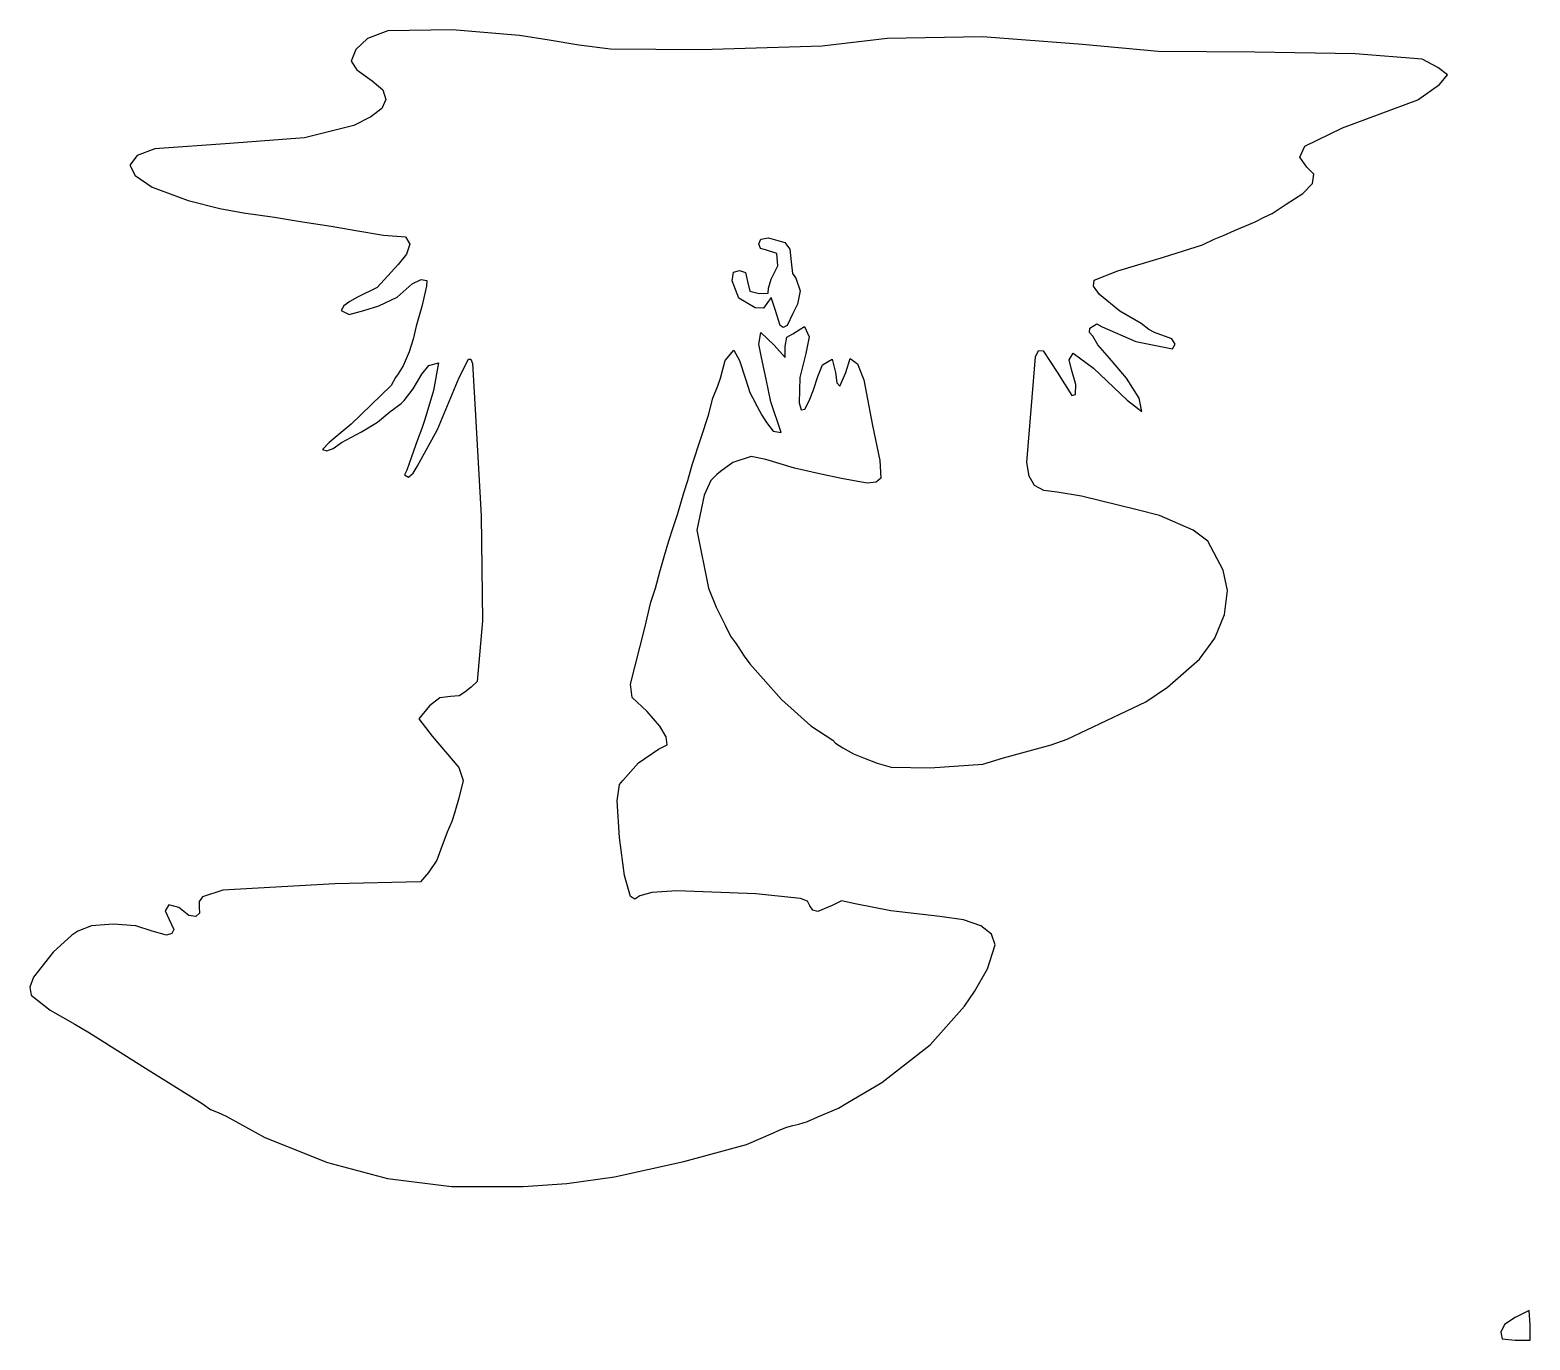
# Model space of a CAD drawing. Extents: x 0.9 to 60.6, y 37.3 to 89.4.
import ezdxf

# ---------------------------------------------------------------- set-up
doc = ezdxf.new("R2010")
doc.units = 0

msp = doc.modelspace()

# ---------------------------------------------------------------- linework, layer by layer
at = {"layer": 'Layer 1'}
for p, q in [((14.332037, 89.076122), (13.87751, 88.63932)), ((15.1498, 89.3866), (14.332037, 89.076122)), ((17.711078, 89.419395), (15.149793, 89.38659)), ((15.149793, 89.38659), (15.1498, 89.3866)), ((20.383313, 89.19566), (17.711078, 89.419395)), ((21.567443, 89.02077), (20.383313, 89.19566)), ((22.743513, 88.819739), (21.567443, 89.02077)), ((35.025403, 89.077288), (32.438043, 88.778099)), ((38.809108, 89.153296), (35.025403, 89.077288)), ((42.787483, 88.843228), (38.809108, 89.153296)), ((13.87751, 88.63932), (13.679712, 88.181685)), ((24.008029, 88.657352), (22.743513, 88.819739)), ((27.616153, 88.634462), (24.008029, 88.657352)), ((32.438043, 88.778099), (27.616153, 88.634462)), ((45.800672, 88.560937), (42.787483, 88.843228)), ((49.655023, 88.531333), (45.800672, 88.560937)), ((53.644098, 88.476434), (49.655023, 88.531333)), ((56.312303, 88.252083), (53.644098, 88.476434)), ((13.679712, 88.181685), (13.916768, 87.834532)), ((13.916768, 87.834532), (14.520696, 87.391079)), ((56.933808, 87.920977), (56.312303, 88.252083)), ((57.320099, 87.635802), (56.933808, 87.920977)), ((14.520696, 87.391079), (14.93994, 87.032383)), ((56.143441, 86.642058), (57.00016, 87.255576)), ((57.00016, 87.255576), (57.320099, 87.635802)), ((15.069113, 86.654901), (14.909414, 86.28792)), ((14.93994, 87.032383), (15.069113, 86.654901)), ((53.136911, 85.528508), (56.143441, 86.642058)), ((14.909414, 86.28792), (14.462046, 85.960729)), ((13.797321, 85.618674), (11.82431, 85.122525)), ((14.462046, 85.960729), (13.797321, 85.618674)), ((51.641721, 84.795541), (53.136911, 85.528508)), ((8.857821, 84.89724), (5.872682, 84.685434)), ((11.82431, 85.122525), (8.857821, 84.89724)), ((51.440589, 84.351541), (51.641721, 84.795541)), ((5.161798, 84.426176), (4.881351, 84.045251)), ((5.872682, 84.685434), (5.161798, 84.426176)), ((51.725631, 83.962267), (51.440589, 84.351541)), ((4.881351, 84.045251), (5.09211, 83.62117)), ((5.09211, 83.62117), (5.765756, 83.159045)), ((52.00049, 83.675177), (51.725631, 83.962267)), ((51.942212, 83.31358), (52.00049, 83.675177)), ((5.765756, 83.159045), (7.196046, 82.629033)), ((51.568458, 82.908803), (51.942212, 83.31358)), ((7.196046, 82.629033), (8.459426, 82.315778)), ((50.337902, 82.109954), (50.896889, 82.492177)), ((50.896889, 82.492177), (51.568458, 82.908803)), ((8.459426, 82.315778), (9.406026, 82.139368)), ((9.406026, 82.139368), (10.627946, 81.962956)), ((10.627946, 81.962956), (11.749906, 81.787818)), ((49.667505, 81.786535), (50.028882, 81.962945)), ((50.028882, 81.962945), (50.337902, 82.109954)), ((11.749906, 81.787818), (12.889646, 81.611407)), ((12.889646, 81.611407), (13.874267, 81.433724)), ((13.874267, 81.433724), (14.978137, 81.257314)), ((14.978137, 81.257314), (15.845827, 81.185924)), ((48.031622, 81.093684), (48.432629, 81.257302)), ((48.432629, 81.257302), (48.844255, 81.433713)), ((48.844255, 81.433713), (49.255879, 81.610124)), ((49.255879, 81.610124), (49.667505, 81.786535)), ((15.845827, 81.185924), (16.025774, 80.890866)), ((16.025774, 80.890866), (15.884847, 80.498873)), ((29.909502, 80.904463), (29.987088, 81.092334)), ((29.972206, 80.724574), (29.909502, 80.904463)), ((30.174118, 80.667448), (29.972206, 80.724574)), ((29.987088, 81.092334), (30.294958, 81.139677)), ((30.627902, 80.528328), (30.174118, 80.667448)), ((30.294958, 81.139677), (30.941798, 80.956598)), ((30.941798, 80.956598), (30.9418, 80.9566)), ((30.9418, 80.9566), (31.151445, 80.693953)), ((31.151445, 80.693953), (31.203183, 80.188462)), ((46.021684, 80.37883), (47.576194, 80.868128)), ((47.576194, 80.868128), (48.031622, 81.093684)), ((15.561427, 80.084699), (14.723107, 79.174268)), ((15.884847, 80.498873), (15.561427, 80.084699)), ((30.407729, 79.506396), (30.669101, 80.037931)), ((30.669101, 80.037931), (30.627902, 80.528328)), ((31.203183, 80.188462), (31.244851, 79.725608)), ((44.198774, 79.825885), (46.021684, 80.37883)), ((16.10875, 79.321499), (16.469784, 79.493184)), ((16.469784, 79.493184), (16.697093, 79.445613)), ((16.697093, 79.445613), (16.682706, 79.228567)), ((28.851038, 79.440931), (28.901265, 79.775087)), ((29.115003, 78.745518), (28.851038, 79.440931)), ((28.901265, 79.775087), (29.137955, 79.845998)), ((29.137955, 79.845998), (29.380395, 79.767661)), ((29.380395, 79.767661), (29.461375, 79.404971)), ((29.461375, 79.404971), (29.555967, 79.023479)), ((30.294222, 79.148684), (30.407729, 79.506396)), ((31.244851, 79.725608), (31.379594, 79.535709)), ((31.379594, 79.535709), (31.556222, 79.032691)), ((43.228448, 79.221284), (43.253882, 79.465085)), ((43.253882, 79.465085), (44.198774, 79.825885)), ((14.723107, 79.174268), (13.938757, 78.787559)), ((15.522396, 78.778133), (16.10875, 79.321499)), ((16.682706, 79.228567), (16.500902, 78.413138)), ((29.555967, 79.023479), (29.929604, 78.927998)), ((29.929604, 78.927998), (30.282128, 78.938506)), ((30.282128, 78.938506), (30.294222, 79.148684)), ((31.556222, 79.032691), (31.451424, 78.501569)), ((43.467894, 78.89293), (43.228448, 79.221284)), ((44.284268, 78.23001), (43.467894, 78.89293)), ((13.393078, 78.434738), (13.284362, 78.258327)), ((13.284362, 78.258327), (13.609068, 78.0899)), ((13.637184, 78.611149), (13.393078, 78.434738)), ((13.609068, 78.0899), (14.192988, 78.259033)), ((13.938757, 78.787559), (13.637184, 78.611149)), ((14.192988, 78.259033), (14.79278, 78.434719)), ((14.79278, 78.434719), (15.522396, 78.778133)), ((16.500902, 78.413138), (16.275397, 77.627022)), ((29.769302, 78.359721), (29.115003, 78.745518)), ((30.099881, 78.343919), (29.769302, 78.359721)), ((30.224046, 78.536258), (30.099881, 78.343919)), ((30.39723, 78.76484), (30.224046, 78.536258)), ((30.559302, 78.287704), (30.39723, 78.76484)), ((30.754698, 77.650471), (30.559302, 78.287704)), ((31.451424, 78.501569), (31.269206, 78.127599)), ((45.126624, 77.73403), (44.284268, 78.23001)), ((16.275397, 77.627022), (16.149467, 77.116156)), ((30.88233, 77.5755), (30.754698, 77.650471)), ((31.032644, 77.659338), (30.88233, 77.5755)), ((31.269206, 78.127599), (31.032644, 77.659338)), ((43.081506, 77.552676), (43.369892, 77.722997)), ((43.369892, 77.722997), (43.575652, 77.599126)), ((45.433652, 77.49678), (45.126624, 77.73403)), ((16.149467, 77.116156), (15.990602, 76.608593)), ((29.911534, 76.908765), (29.990407, 77.376205)), ((29.990407, 77.376205), (30.516303, 76.876375)), ((30.964608, 76.815331), (31.021701, 77.186616)), ((31.021701, 77.186616), (31.261964, 77.327912)), ((31.261964, 77.327912), (31.555982, 77.506562)), ((31.555982, 77.506562), (31.732393, 77.611421)), ((31.732393, 77.611421), (31.909993, 77.211231)), ((31.909993, 77.211231), (31.784143, 76.539781)), ((43.067106, 77.376264), (43.081506, 77.552676)), ((43.199113, 77.225991), (43.067106, 77.376264)), ((43.404926, 76.887376), (43.199113, 77.225991)), ((43.575652, 77.599126), (44.921987, 77.02592)), ((44.921987, 77.02592), (46.379292, 76.732378)), ((45.663333, 77.376261), (45.433652, 77.49678)), ((46.352472, 77.130483), (45.663333, 77.376261)), ((46.484035, 76.918669), (46.352472, 77.130483)), ((15.990602, 76.608593), (15.753147, 76.053192)), ((28.57363, 76.267585), (28.910168, 76.670566)), ((28.910168, 76.670566), (29.136379, 76.263908)), ((30.013247, 76.38512), (29.911534, 76.908765)), ((30.516303, 76.876375), (30.961308, 76.376544)), ((30.961308, 76.376544), (30.964608, 76.815331)), ((31.784143, 76.539781), (31.546401, 75.588984)), ((40.917595, 76.406002), (41.037938, 76.665399)), ((41.037938, 76.665399), (41.232275, 76.643304)), ((41.232275, 76.643304), (41.784463, 75.795797)), ((42.262474, 76.292261), (42.416455, 76.553012)), ((42.416455, 76.553012), (43.229598, 75.95315)), ((43.869563, 76.361409), (43.404926, 76.887376)), ((46.379292, 76.732378), (46.484035, 76.918669)), ((15.753147, 76.053192), (15.55919, 75.729773)), ((16.502284, 75.713952), (16.78241, 76.069697)), ((16.78241, 76.069697), (17.155357, 76.174364)), ((17.155357, 76.174364), (16.968304, 75.065784)), ((17.981602, 75.582766), (18.35458, 76.31781)), ((18.35458, 76.31781), (18.45468, 76.315236)), ((18.45468, 76.315236), (18.510932, 76.144335)), ((18.510932, 76.144335), (18.623653, 74.31849)), ((28.380623, 75.564926), (28.57363, 76.267585)), ((29.136379, 76.263908), (29.383958, 75.528864)), ((30.201228, 75.525528), (30.013247, 76.38512)), ((32.257883, 75.623278), (32.450937, 76.08667)), ((32.450937, 76.08667), (32.829518, 76.317748)), ((32.829518, 76.317748), (32.967266, 75.788515)), ((33.372332, 75.785815), (33.549136, 76.348704)), ((33.549136, 76.348704), (33.844935, 76.131567)), ((33.844935, 76.131567), (34.089882, 75.496342)), ((40.58163, 72.201542), (40.917595, 76.406002)), ((42.360995, 75.900291), (42.262474, 76.292261)), ((42.524278, 75.303178), (42.360995, 75.900291)), ((43.229598, 75.95315), (44.571095, 74.678442)), ((44.543754, 75.553353), (43.869563, 76.361409)), ((15.272872, 75.26921), (13.682512, 73.73045)), ((15.443824, 75.59263), (15.272872, 75.26921)), ((15.55919, 75.729773), (15.443824, 75.59263)), ((16.149463, 75.141734), (16.502284, 75.713952)), ((17.118466, 73.518329), (17.981602, 75.582766)), ((28.082402, 74.763973), (28.273354, 75.25928)), ((28.273354, 75.25928), (28.380623, 75.564926)), ((29.383958, 75.528864), (29.555971, 74.994663)), ((30.382284, 74.61151), (30.201228, 75.525528)), ((31.546401, 75.588984), (31.511626, 74.579981)), ((32.081472, 75.089796), (32.257883, 75.623278)), ((32.967266, 75.788515), (33.015283, 75.380353)), ((33.015283, 75.380353), (33.129068, 75.243641)), ((33.129068, 75.243641), (33.372332, 75.785815)), ((34.089882, 75.496342), (34.43623, 73.671627)), ((41.784463, 75.795797), (42.369112, 74.874375)), ((42.51635, 74.909365), (42.524278, 75.303178)), ((45.053741, 74.766505), (44.543754, 75.553353)), ((15.67507, 74.553698), (15.796641, 74.66725)), ((15.796641, 74.66725), (16.149463, 75.141734)), ((16.968304, 75.065784), (16.611101, 73.912744)), ((27.91029, 74.087731), (28.082402, 74.763973)), ((29.555971, 74.994663), (29.664957, 74.78885)), ((29.664957, 74.78885), (29.850713, 74.436029)), ((31.746053, 74.329765), (31.908802, 74.66317)), ((31.908802, 74.66317), (32.081472, 75.089796)), ((42.369112, 74.874375), (42.51635, 74.909365)), ((44.571095, 74.678442), (45.148699, 74.229533)), ((45.148699, 74.229533), (45.053741, 74.766505)), ((14.734801, 73.811022), (15.230668, 74.223447)), ((15.230668, 74.223447), (15.67507, 74.553698)), ((18.623653, 74.31849), (18.854747, 70.08463)), ((27.619265, 73.201154), (27.91029, 74.087731)), ((29.850713, 74.436029), (30.034228, 74.083208)), ((30.034228, 74.083208), (30.212986, 73.793403)), ((30.795225, 73.40082), (30.382284, 74.61151)), ((31.511626, 74.579981), (31.601235, 74.297129)), ((31.601235, 74.297129), (31.746053, 74.329765)), ((13.682512, 73.73045), (12.812384, 72.995406)), ((14.091337, 73.429722), (14.734801, 73.811022)), ((16.307802, 72.048706), (17.118466, 73.518329)), ((16.498544, 73.559922), (16.330638, 73.102168)), ((16.611101, 73.912744), (16.498544, 73.559922)), ((30.212986, 73.793403), (30.480834, 73.455116)), ((30.480834, 73.455116), (30.795225, 73.40082)), ((34.43623, 73.671627), (34.731587, 72.285707)), ((12.812384, 72.995406), (12.542837, 72.719577)), ((12.974069, 72.763806), (13.297489, 72.993112)), ((13.297489, 72.993112), (14.091337, 73.429722)), ((16.330638, 73.102168), (16.08893, 72.426543)), ((27.251809, 72.109294), (27.619265, 73.201154)), ((12.542837, 72.719577), (12.712644, 72.671986)), ((12.712644, 72.671986), (12.974069, 72.763806)), ((16.08893, 72.426543), (15.904015, 71.901216)), ((29.599795, 72.436753), (28.875564, 72.196906)), ((30.195145, 72.325695), (29.599795, 72.436753)), ((31.329055, 71.972874), (30.195145, 72.325695)), ((34.731587, 72.285707), (34.773235, 71.574126)), ((15.904015, 71.901216), (15.802203, 71.71815)), ((15.802203, 71.71815), (15.973055, 71.613523)), ((15.973055, 71.613523), (16.149465, 71.78409)), ((16.149465, 71.78409), (16.307802, 72.048706)), ((27.086944, 71.48772), (27.251809, 72.109294)), ((28.233577, 71.730193), (27.997006, 71.486727)), ((28.380585, 71.845972), (28.233577, 71.730193)), ((28.875564, 72.196906), (28.380585, 71.845972)), ((32.446325, 71.729339), (31.329055, 71.972874)), ((33.261284, 71.558092), (32.446325, 71.729339)), ((40.664956, 71.65782), (40.58163, 72.201542)), ((40.880856, 71.293541), (40.664956, 71.65782)), ((26.923282, 70.991879), (27.086944, 71.48772)), ((27.997006, 71.486727), (27.736624, 70.896814)), ((34.223618, 71.383451), (33.261284, 71.558092)), ((34.578727, 71.425029), (34.223618, 71.383451)), ((34.773235, 71.574126), (34.578727, 71.425029)), ((41.249333, 71.089246), (40.880856, 71.293541)), ((41.79039, 71.025472), (41.249333, 71.089246)), ((26.680861, 70.172766), (26.923282, 70.991879)), ((27.736624, 70.896814), (27.439728, 69.505263)), ((42.75409, 70.862666), (41.79039, 71.025472)), ((44.96322, 70.316014), (42.75409, 70.862666)), ((18.854747, 70.08463), (18.91749, 65.900637)), ((26.505056, 69.614133), (26.680861, 70.172766)), ((45.857364, 70.097293), (44.96322, 70.316014)), ((47.20042, 69.511816), (45.857364, 70.097293)), ((26.329056, 69.087641), (26.505056, 69.614133)), ((27.439728, 69.505263), (27.904894, 67.203233)), ((47.780414, 69.077132), (47.20042, 69.511816)), ((26.150311, 68.499474), (26.329056, 69.087641)), ((48.39076, 67.920476), (47.780414, 69.077132)), ((25.969677, 67.850024), (26.150311, 68.499474)), ((25.792481, 67.2027), (25.969677, 67.850024)), ((48.564915, 67.103831), (48.39076, 67.920476)), ((25.616413, 66.643935), (25.792481, 67.2027)), ((27.904894, 67.203233), (28.212161, 66.438787)), ((48.44471, 66.158767), (48.564915, 67.103831)), ((25.375318, 65.615485), (25.616413, 66.643935)), ((28.212161, 66.438787), (28.565153, 65.733143)), ((18.91749, 65.900637), (18.703784, 63.48942)), ((28.565153, 65.733143), (28.786226, 65.292116)), ((48.063065, 65.209542), (48.44471, 66.158767)), ((24.806291, 63.380945), (25.375318, 65.615485)), ((28.786226, 65.292116), (28.976547, 65.0275)), ((47.452897, 64.380416), (48.063065, 65.209542)), ((28.976547, 65.0275), (29.086229, 64.869317)), ((29.086229, 64.869317), (29.321443, 64.498268)), ((29.321443, 64.498268), (29.556657, 64.190077)), ((29.556657, 64.190077), (30.813937, 62.762067)), ((46.181237, 63.263396), (47.452897, 64.380416)), ((18.703784, 63.48942), (18.456886, 63.263412)), ((24.868738, 62.841893), (24.806291, 63.380945)), ((17.21936, 62.832042), (16.801857, 62.512082)), ((17.63788, 62.889005), (17.21936, 62.832042)), ((17.990003, 62.917176), (17.63788, 62.889005)), ((18.203932, 63.062105), (17.990003, 62.917176)), ((18.456886, 63.263412), (18.203932, 63.062105)), ((25.461896, 62.293155), (24.868738, 62.841893)), ((30.813937, 62.762067), (31.978609, 61.726571)), ((45.316038, 62.669157), (46.181237, 63.263396)), ((16.801857, 62.512082), (16.384683, 61.999441)), ((25.977242, 61.710605), (25.461896, 62.293155)), ((42.181348, 61.194367), (45.316038, 62.669157)), ((16.384683, 61.999441), (16.902662, 61.313395)), ((26.224467, 61.286441), (25.977242, 61.710605)), ((31.978609, 61.726571), (32.850977, 61.146467)), ((16.902662, 61.313395), (17.974187, 60.064161)), ((25.923854, 60.793586), (26.26585, 60.966568)), ((26.26585, 60.966568), (26.224467, 61.286441)), ((32.850977, 61.146467), (32.967271, 61.0311)), ((32.967271, 61.0311), (33.256464, 60.843151)), ((39.649305, 60.441948), (41.552605, 60.968454)), ((41.552605, 60.968454), (42.181348, 61.194367)), ((25.117826, 60.253593), (25.923854, 60.793586)), ((33.256464, 60.843151), (33.682491, 60.605696)), ((33.682491, 60.605696), (34.072771, 60.440824)), ((34.072771, 60.440824), (34.617004, 60.235893)), ((38.830324, 60.196346), (39.649305, 60.441948)), ((17.974187, 60.064161), (18.146912, 59.542825)), ((24.499584, 59.549586), (25.117826, 60.253593)), ((34.617004, 60.235893), (35.184356, 60.069821)), ((35.184356, 60.069821), (36.734974, 60.041896)), ((36.734974, 60.041896), (38.830324, 60.196346)), ((18.146912, 59.542825), (17.973103, 58.837183)), ((24.271405, 58.731847), (24.368638, 59.382296)), ((24.368638, 59.382296), (24.499584, 59.549586)), ((17.973103, 58.837183), (17.796692, 58.242643)), ((24.359189, 57.275998), (24.271405, 58.731847)), ((17.68741, 57.917875), (17.499914, 57.491387)), ((17.796692, 58.242643), (17.68741, 57.917875)), ((17.499914, 57.491387), (17.256376, 56.816495)), ((17.256376, 56.816495), (17.09105, 56.378947)), ((24.559892, 55.757995), (24.359189, 57.275998)), ((17.09105, 56.378947), (16.766906, 55.882717)), ((16.766906, 55.882717), (16.443483, 55.50854)), ((24.801411, 54.921086), (24.559892, 55.757995)), ((8.581613, 55.1796), (7.774195, 54.910384)), ((13.032873, 55.4368), (8.581613, 55.1796)), ((16.443483, 55.50854), (13.032873, 55.4368)), ((25.181425, 54.950486), (24.972745, 54.816666)), ((25.658661, 55.090213), (25.181425, 54.950486)), ((26.641099, 55.150738), (25.658661, 55.090213)), ((29.797805, 55.028696), (26.641099, 55.150738)), ((31.573078, 54.850014), (29.797805, 55.028696)), ((6.4334, 54.5978), (6.277069, 54.358181)), ((6.277069, 54.358181), (6.446902, 54.014418)), ((6.831436, 54.49175), (6.4334, 54.5978)), ((7.22888, 54.1679), (6.831436, 54.49175)), ((7.774195, 54.910384), (7.633781, 54.724766)), ((7.633781, 54.724766), (7.63413, 54.4991)), ((7.63413, 54.4991), (7.644296, 54.258313)), ((24.972745, 54.816666), (24.801411, 54.921086)), ((31.849427, 54.737873), (31.573078, 54.850014)), ((31.942585, 54.561685), (31.849427, 54.737873)), ((32.056732, 54.388503), (31.942585, 54.561685)), ((32.260839, 54.332111), (32.056732, 54.388503)), ((32.835965, 54.568885), (32.260839, 54.332111)), ((33.201591, 54.751948), (32.835965, 54.568885)), ((33.742658, 54.640255), (33.201591, 54.751948)), ((35.16614, 54.349615), (33.742658, 54.640255)), ((37.121118, 54.134942), (35.16614, 54.349615)), ((3.343808, 53.757178), (2.806423, 53.549304)), ((4.20927, 53.82693), (3.343808, 53.757178)), ((5.113334, 53.758369), (4.20927, 53.82693)), ((5.766523, 53.551304), (5.113334, 53.758369)), ((6.446902, 54.014418), (6.623313, 53.611194)), ((7.50597, 54.1328), (7.22888, 54.1679)), ((7.644296, 54.258313), (7.50597, 54.1328)), ((38.055715, 53.999429), (37.121118, 54.134942)), ((38.745224, 53.758328), (38.055715, 53.999429)), ((39.171926, 53.420823), (38.745224, 53.758328)), ((2.564051, 53.384348), (1.826255, 52.706372)), ((2.806423, 53.549304), (2.564051, 53.384348)), ((6.341433, 53.383219), (5.766523, 53.551304)), ((6.544383, 53.449472), (6.341433, 53.383219)), ((6.623313, 53.611194), (6.544383, 53.449472)), ((39.318098, 52.996102), (39.171926, 53.420823)), ((1.826255, 52.706372), (1.043891, 51.716358)), ((39.008751, 52.044551), (39.318098, 52.996102)), ((38.493748, 51.149842), (39.008751, 52.044551)), ((1.043891, 51.716358), (0.902334, 51.324031)), ((0.902334, 51.324031), (0.951979, 50.998957)), ((0.951979, 50.998957), (1.69854, 50.4028)), ((38.090696, 50.561806), (38.493748, 51.149842)), ((1.69854, 50.4028), (2.68347, 49.8486)), ((36.729263, 49.027918), (38.090696, 50.561806)), ((2.68347, 49.8486), (3.2715, 49.5033)), ((3.2715, 49.5033), (5.50604, 48.092)), ((34.811766, 47.517266), (36.729263, 49.027918)), ((5.50604, 48.092), (7.75855, 46.6898)), ((33.385476, 46.680774), (34.811766, 47.517266)), ((7.75855, 46.6898), (8.08891, 46.4528)), ((33.084916, 46.504363), (33.385476, 46.680774)), ((8.08891, 46.4528), (8.388508, 46.327939)), ((8.388508, 46.327939), (8.704987, 46.180704)), ((8.704987, 46.180704), (10.246727, 45.326916)), ((31.500393, 45.86266), (31.842581, 45.97513)), ((31.842581, 45.97513), (32.261666, 46.151542)), ((32.261666, 46.151542), (32.67329, 46.327952)), ((32.67329, 46.327952), (33.084916, 46.504363)), ((29.415965, 45.053814), (30.497557, 45.518759)), ((30.497557, 45.518759), (30.72583, 45.622315)), ((30.72583, 45.622315), (31.031745, 45.74794)), ((31.031745, 45.74794), (31.270135, 45.81188)), ((31.270135, 45.81188), (31.500393, 45.86266)), ((10.246727, 45.326916), (12.743367, 44.337934)), ((26.927144, 44.378424), (29.415965, 45.053814)), ((12.743367, 44.337934), (15.134687, 43.698422)), ((24.165028, 43.769859), (26.927144, 44.378424)), ((15.134687, 43.698422), (17.678377, 43.384431)), ((22.263547, 43.505389), (24.165028, 43.769859)), ((17.678377, 43.384431), (20.525717, 43.376631)), ((20.525717, 43.376631), (22.263547, 43.505389)), ((60.575636, 38.445004), (60.017002, 38.1719)), ((60.605036, 37.860282), (60.575636, 38.445004)), ((59.594088, 37.892354), (59.450555, 37.587177)), ((60.017, 38.1719), (59.594088, 37.892354)), ((60.017002, 38.1719), (60.017, 38.1719)), ((60.605036, 37.272245), (60.605036, 37.860282)), ((59.450555, 37.587177), (59.499992, 37.315351)), ((59.499992, 37.315351), (60.009189, 37.272245)), ((60.009189, 37.272245), (60.605036, 37.272245))]:
    msp.add_line(p, q, dxfattribs=at)

doc.saveas('drawing.dxf')
